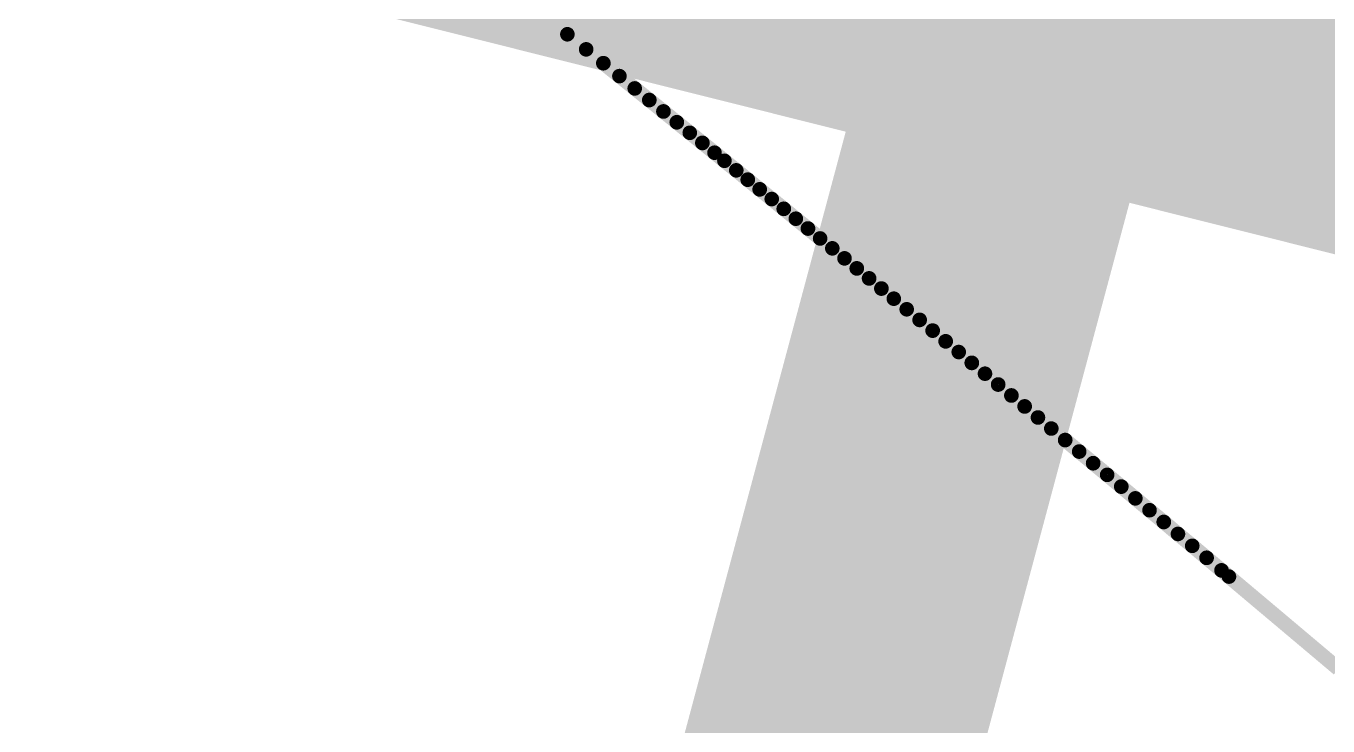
# Model space of a CAD drawing. Header units: inches. Extents: x -7 to 348, y -14 to 159.
# Drawn here: x 38.822 to 39.953, y 33.332 to 33.94 of the extents above; entities that cross this region are included whole.
import ezdxf

# ---------------------------------------------------------------- set-up
doc = ezdxf.new("R2010")
doc.units = ezdxf.units.IN
for name, color, linetype in [('Dimension', 6, 'Continuous'), ('Fabrication', 76, 'Continuous'), ('Mechanical 4', 56, 'Continuous'), ('Top Layer', 1, 'Continuous'), ('Top Overlay', 2, 'Continuous')]:
    doc.layers.add(name, color=color, linetype=linetype)

msp = doc.modelspace()

# ---------------------------------------------------------------- linework, layer by layer
at = {"layer": 'Dimension'}
msp.add_lwpolyline([(29.1631, -5.3474, 0.254, 0.254, 0), (42.3628, 43.9148, 0.254, 0.254, 0)], format="xyseb", dxfattribs=at)
for points in [[(58.31, 19.467, 0.254, 0.254, 1), (13.31, 19.467, 0.254, 0.254, 1)], [(54.5603, 19.4669, 0.254, 0.254, 1), (17.0603, 19.4669, 0.254, 0.254, 1)]]:
    msp.add_lwpolyline(points, format="xyseb", close=True, dxfattribs=at)
at = {"layer": 'Fabrication'}
for points in [[(21.8463, 25.0261, 0.0127, 0.0127, -0.366777), (38.9247, 34.2228, 0.0127, 0.0127, 0)], [(21.8463, 25.0261, 0.0127, 0.0127, -0.366777), (38.9247, 34.2228, 0.0127, 0.0127, 0)], [(21.8463, 25.0261, 0.0127, 0.0127, -0.366777), (38.9247, 34.2228, 0.0127, 0.0127, 0)], [(21.8463, 25.0261, 0.0127, 0.0127, -0.366777), (38.9247, 34.2228, 0.0127, 0.0127, 0)], [(39.2743, 33.9471, 0.0127, 0.0127, 0), (39.2922, 33.9328, 0.0127, 0.0127, 0)], [(39.2743, 33.9471, 0.0127, 0.0127, 0), (39.2922, 33.9328, 0.0127, 0.0127, 0)], [(39.2922, 33.9328, 0.0127, 0.0127, 0), (39.3085, 33.9197, 0.0127, 0.0127, 0)], [(39.2922, 33.9328, 0.0127, 0.0127, 0), (39.3085, 33.9197, 0.0127, 0.0127, 0)], [(39.3085, 33.9197, 0.0127, 0.0127, 0), (39.3235, 33.9077, 0.0127, 0.0127, 0)], [(39.3085, 33.9197, 0.0127, 0.0127, 0), (39.3235, 33.9077, 0.0127, 0.0127, 0)], [(39.3235, 33.9077, 0.0127, 0.0127, 0), (39.3375, 33.8965, 0.0127, 0.0127, 0)], [(39.3235, 33.9077, 0.0127, 0.0127, 0), (39.3375, 33.8965, 0.0127, 0.0127, 0)], [(39.3375, 33.8965, 0.0127, 0.0127, 0), (39.3508, 33.8858, 0.0127, 0.0127, 0)], [(39.3375, 33.8965, 0.0127, 0.0127, 0), (39.3508, 33.8858, 0.0127, 0.0127, 0)], [(39.3508, 33.8858, 0.0127, 0.0127, 0), (39.3634, 33.8757, 0.0127, 0.0127, 0)], [(39.3508, 33.8858, 0.0127, 0.0127, 0), (39.3634, 33.8757, 0.0127, 0.0127, 0)], [(39.3634, 33.8757, 0.0127, 0.0127, 0), (39.3757, 33.8658, 0.0127, 0.0127, 0)], [(39.3634, 33.8757, 0.0127, 0.0127, 0), (39.3757, 33.8658, 0.0127, 0.0127, 0)], [(39.3757, 33.8658, 0.0127, 0.0127, 0), (39.3873, 33.8564, 0.0127, 0.0127, 0)], [(39.3757, 33.8658, 0.0127, 0.0127, 0), (39.3873, 33.8564, 0.0127, 0.0127, 0)], [(39.3873, 33.8564, 0.0127, 0.0127, 0), (39.3986, 33.8473, 0.0127, 0.0127, 0)], [(39.3873, 33.8564, 0.0127, 0.0127, 0), (39.3986, 33.8473, 0.0127, 0.0127, 0)], [(39.3986, 33.8473, 0.0127, 0.0127, 0), (39.4095, 33.8385, 0.0127, 0.0127, 0)], [(39.3986, 33.8473, 0.0127, 0.0127, 0), (39.4095, 33.8385, 0.0127, 0.0127, 0)], [(39.4095, 33.8385, 0.0127, 0.0127, 0), (39.4201, 33.83, 0.0127, 0.0127, 0)], [(39.4095, 33.8385, 0.0127, 0.0127, 0), (39.4201, 33.83, 0.0127, 0.0127, 0)], [(39.4201, 33.83, 0.0127, 0.0127, 0), (39.4286, 33.823, 0.0127, 0.0127, 0)], [(39.4201, 33.83, 0.0127, 0.0127, 0), (39.4286, 33.823, 0.0127, 0.0127, 0)], [(39.4286, 33.823, 0.0127, 0.0127, 0), (39.439, 33.8147, 0.0127, 0.0127, 0)], [(39.4286, 33.823, 0.0127, 0.0127, 0), (39.439, 33.8147, 0.0127, 0.0127, 0)], [(39.439, 33.8147, 0.0127, 0.0127, 0), (39.4489, 33.8066, 0.0127, 0.0127, 0)], [(39.439, 33.8147, 0.0127, 0.0127, 0), (39.4489, 33.8066, 0.0127, 0.0127, 0)], [(39.4489, 33.8066, 0.0127, 0.0127, 0), (39.4593, 33.7982, 0.0127, 0.0127, 0)], [(39.4489, 33.8066, 0.0127, 0.0127, 0), (39.4593, 33.7982, 0.0127, 0.0127, 0)], [(39.4593, 33.7982, 0.0127, 0.0127, 0), (39.4697, 33.7898, 0.0127, 0.0127, 0)], [(39.4593, 33.7982, 0.0127, 0.0127, 0), (39.4697, 33.7898, 0.0127, 0.0127, 0)], [(39.4697, 33.7898, 0.0127, 0.0127, 0), (39.4802, 33.7813, 0.0127, 0.0127, 0)], [(39.4697, 33.7898, 0.0127, 0.0127, 0), (39.4802, 33.7813, 0.0127, 0.0127, 0)], [(39.4802, 33.7813, 0.0127, 0.0127, 0), (39.4907, 33.7727, 0.0127, 0.0127, 0)], [(39.4802, 33.7813, 0.0127, 0.0127, 0), (39.4907, 33.7727, 0.0127, 0.0127, 0)], [(39.4907, 33.7727, 0.0127, 0.0127, 0), (39.5012, 33.7642, 0.0127, 0.0127, 0)], [(39.4907, 33.7727, 0.0127, 0.0127, 0), (39.5012, 33.7642, 0.0127, 0.0127, 0)], [(39.5012, 33.7642, 0.0127, 0.0127, 0), (39.5117, 33.7556, 0.0127, 0.0127, 0)], [(39.5012, 33.7642, 0.0127, 0.0127, 0), (39.5117, 33.7556, 0.0127, 0.0127, 0)], [(39.5117, 33.7556, 0.0127, 0.0127, 0), (39.5223, 33.747, 0.0127, 0.0127, 0)], [(39.5117, 33.7556, 0.0127, 0.0127, 0), (39.5223, 33.747, 0.0127, 0.0127, 0)], [(39.5223, 33.747, 0.0127, 0.0127, 0), (39.533, 33.7383, 0.0127, 0.0127, 0)], [(39.5223, 33.747, 0.0127, 0.0127, 0), (39.533, 33.7383, 0.0127, 0.0127, 0)], [(39.533, 33.7383, 0.0127, 0.0127, 0), (39.5436, 33.7296, 0.0127, 0.0127, 0)], [(39.533, 33.7383, 0.0127, 0.0127, 0), (39.5436, 33.7296, 0.0127, 0.0127, 0)], [(39.5436, 33.7296, 0.0127, 0.0127, 0), (39.5543, 33.7209, 0.0127, 0.0127, 0)], [(39.5436, 33.7296, 0.0127, 0.0127, 0), (39.5543, 33.7209, 0.0127, 0.0127, 0)], [(39.5543, 33.7209, 0.0127, 0.0127, 0), (39.565, 33.7121, 0.0127, 0.0127, 0)], [(39.5543, 33.7209, 0.0127, 0.0127, 0), (39.565, 33.7121, 0.0127, 0.0127, 0)], [(39.565, 33.7121, 0.0127, 0.0127, 0), (39.5757, 33.7033, 0.0127, 0.0127, 0)], [(39.565, 33.7121, 0.0127, 0.0127, 0), (39.5757, 33.7033, 0.0127, 0.0127, 0)], [(39.5757, 33.7033, 0.0127, 0.0127, 0), (39.587, 33.6941, 0.0127, 0.0127, 0)], [(39.5757, 33.7033, 0.0127, 0.0127, 0), (39.587, 33.6941, 0.0127, 0.0127, 0)], [(39.587, 33.6941, 0.0127, 0.0127, 0), (39.5982, 33.6849, 0.0127, 0.0127, 0)], [(39.587, 33.6941, 0.0127, 0.0127, 0), (39.5982, 33.6849, 0.0127, 0.0127, 0)], [(39.5982, 33.6849, 0.0127, 0.0127, 0), (39.6095, 33.6756, 0.0127, 0.0127, 0)], [(39.5982, 33.6849, 0.0127, 0.0127, 0), (39.6095, 33.6756, 0.0127, 0.0127, 0)], [(39.6095, 33.6756, 0.0127, 0.0127, 0), (39.6208, 33.6663, 0.0127, 0.0127, 0)], [(39.6095, 33.6756, 0.0127, 0.0127, 0), (39.6208, 33.6663, 0.0127, 0.0127, 0)], [(39.6208, 33.6663, 0.0127, 0.0127, 0), (39.6321, 33.657, 0.0127, 0.0127, 0)], [(39.6208, 33.6663, 0.0127, 0.0127, 0), (39.6321, 33.657, 0.0127, 0.0127, 0)], [(39.6321, 33.657, 0.0127, 0.0127, 0), (39.6435, 33.6476, 0.0127, 0.0127, 0)], [(39.6321, 33.657, 0.0127, 0.0127, 0), (39.6435, 33.6476, 0.0127, 0.0127, 0)], [(39.6435, 33.6476, 0.0127, 0.0127, 0), (39.6549, 33.6382, 0.0127, 0.0127, 0)], [(39.6435, 33.6476, 0.0127, 0.0127, 0), (39.6549, 33.6382, 0.0127, 0.0127, 0)], [(39.6549, 33.6382, 0.0127, 0.0127, 0), (39.6664, 33.6288, 0.0127, 0.0127, 0)], [(39.6549, 33.6382, 0.0127, 0.0127, 0), (39.6664, 33.6288, 0.0127, 0.0127, 0)], [(39.6664, 33.6288, 0.0127, 0.0127, 0), (39.6779, 33.6193, 0.0127, 0.0127, 0)], [(39.6664, 33.6288, 0.0127, 0.0127, 0), (39.6779, 33.6193, 0.0127, 0.0127, 0)], [(39.6779, 33.6193, 0.0127, 0.0127, 0), (39.6894, 33.6098, 0.0127, 0.0127, 0)], [(39.6779, 33.6193, 0.0127, 0.0127, 0), (39.6894, 33.6098, 0.0127, 0.0127, 0)], [(39.6894, 33.6098, 0.0127, 0.0127, 0), (39.701, 33.6002, 0.0127, 0.0127, 0)], [(39.6894, 33.6098, 0.0127, 0.0127, 0), (39.701, 33.6002, 0.0127, 0.0127, 0)], [(39.701, 33.6002, 0.0127, 0.0127, 0), (39.7125, 33.5906, 0.0127, 0.0127, 0)], [(39.701, 33.6002, 0.0127, 0.0127, 0), (39.7125, 33.5906, 0.0127, 0.0127, 0)], [(39.7125, 33.5906, 0.0127, 0.0127, 0), (39.7246, 33.5806, 0.0127, 0.0127, 0)], [(39.7125, 33.5906, 0.0127, 0.0127, 0), (39.7246, 33.5806, 0.0127, 0.0127, 0)], [(39.7246, 33.5806, 0.0127, 0.0127, 0), (39.7367, 33.5706, 0.0127, 0.0127, 0)], [(39.7246, 33.5806, 0.0127, 0.0127, 0), (39.7367, 33.5706, 0.0127, 0.0127, 0)], [(39.7367, 33.5706, 0.0127, 0.0127, 0), (39.7489, 33.5605, 0.0127, 0.0127, 0)], [(39.7367, 33.5706, 0.0127, 0.0127, 0), (39.7489, 33.5605, 0.0127, 0.0127, 0)], [(39.7489, 33.5605, 0.0127, 0.0127, 0), (39.7611, 33.5504, 0.0127, 0.0127, 0)], [(39.7489, 33.5605, 0.0127, 0.0127, 0), (39.7611, 33.5504, 0.0127, 0.0127, 0)], [(22.3945, 23.55, 0.0127, 0.0127, -0.436929), (40.8304, 32.6188, 0.0127, 0.0127, 0)], [(22.3945, 23.55, 0.0127, 0.0127, -0.436929), (40.8304, 32.6188, 0.0127, 0.0127, 0)], [(39.7611, 33.5504, 0.0127, 0.0127, 0), (39.7733, 33.5402, 0.0127, 0.0127, 0)], [(39.7611, 33.5504, 0.0127, 0.0127, 0), (39.7733, 33.5402, 0.0127, 0.0127, 0)], [(39.7733, 33.5402, 0.0127, 0.0127, 0), (39.7855, 33.53, 0.0127, 0.0127, 0)], [(39.7733, 33.5402, 0.0127, 0.0127, 0), (39.7855, 33.53, 0.0127, 0.0127, 0)], [(39.7855, 33.53, 0.0127, 0.0127, 0), (39.7978, 33.5197, 0.0127, 0.0127, 0)], [(39.7855, 33.53, 0.0127, 0.0127, 0), (39.7978, 33.5197, 0.0127, 0.0127, 0)], [(39.7978, 33.5197, 0.0127, 0.0127, 0), (39.8102, 33.5095, 0.0127, 0.0127, 0)], [(39.7978, 33.5197, 0.0127, 0.0127, 0), (39.8102, 33.5095, 0.0127, 0.0127, 0)], [(39.8102, 33.5095, 0.0127, 0.0127, 0), (39.8225, 33.4991, 0.0127, 0.0127, 0)], [(39.8102, 33.5095, 0.0127, 0.0127, 0), (39.8225, 33.4991, 0.0127, 0.0127, 0)], [(39.8225, 33.4991, 0.0127, 0.0127, 0), (39.835, 33.4888, 0.0127, 0.0127, 0)], [(39.8225, 33.4991, 0.0127, 0.0127, 0), (39.835, 33.4888, 0.0127, 0.0127, 0)], [(39.835, 33.4888, 0.0127, 0.0127, 0), (39.8474, 33.4784, 0.0127, 0.0127, 0)], [(39.835, 33.4888, 0.0127, 0.0127, 0), (39.8474, 33.4784, 0.0127, 0.0127, 0)], [(39.8474, 33.4784, 0.0127, 0.0127, 0), (39.8604, 33.4675, 0.0127, 0.0127, 0)], [(39.8474, 33.4784, 0.0127, 0.0127, 0), (39.8604, 33.4675, 0.0127, 0.0127, 0)], [(39.8604, 33.4675, 0.0127, 0.0127, 0), (39.8668, 33.4621, 0.0127, 0.0127, 0)], [(39.8604, 33.4675, 0.0127, 0.0127, 0), (39.8668, 33.4621, 0.0127, 0.0127, 0)], [(39.8668, 33.4621, 0.0127, 0.0127, 0), (39.962, 33.382, 0.0127, 0.0127, 0)], [(39.8668, 33.4621, 0.0127, 0.0127, 0), (39.962, 33.382, 0.0127, 0.0127, 0)]]:
    msp.add_lwpolyline(points, format="xyseb", dxfattribs=at)
for points in [[(39.2891, 33.9328, 0.00635, 0.00635, 1), (39.2954, 33.9328, 0.00635, 0.00635, 1)], [(39.2891, 33.9328, 0.00635, 0.00635, 1), (39.2954, 33.9328, 0.00635, 0.00635, 1)], [(39.2891, 33.9328, 0.00635, 0.00635, 1), (39.2954, 33.9328, 0.00635, 0.00635, 1)], [(39.2891, 33.9328, 0.00635, 0.00635, 1), (39.2954, 33.9328, 0.00635, 0.00635, 1)], [(39.3054, 33.9197, 0.00635, 0.00635, 1), (39.3117, 33.9197, 0.00635, 0.00635, 1)], [(39.3054, 33.9197, 0.00635, 0.00635, 1), (39.3117, 33.9197, 0.00635, 0.00635, 1)], [(39.3054, 33.9197, 0.00635, 0.00635, 1), (39.3117, 33.9197, 0.00635, 0.00635, 1)], [(39.3054, 33.9197, 0.00635, 0.00635, 1), (39.3117, 33.9197, 0.00635, 0.00635, 1)], [(39.3203, 33.9077, 0.00635, 0.00635, 1), (39.3267, 33.9077, 0.00635, 0.00635, 1)], [(39.3203, 33.9077, 0.00635, 0.00635, 1), (39.3267, 33.9077, 0.00635, 0.00635, 1)], [(39.3203, 33.9077, 0.00635, 0.00635, 1), (39.3267, 33.9077, 0.00635, 0.00635, 1)], [(39.3203, 33.9077, 0.00635, 0.00635, 1), (39.3267, 33.9077, 0.00635, 0.00635, 1)], [(39.3343, 33.8965, 0.00635, 0.00635, 1), (39.3406, 33.8965, 0.00635, 0.00635, 1)], [(39.3343, 33.8965, 0.00635, 0.00635, 1), (39.3406, 33.8965, 0.00635, 0.00635, 1)], [(39.3343, 33.8965, 0.00635, 0.00635, 1), (39.3406, 33.8965, 0.00635, 0.00635, 1)], [(39.3343, 33.8965, 0.00635, 0.00635, 1), (39.3406, 33.8965, 0.00635, 0.00635, 1)], [(39.3476, 33.8858, 0.00635, 0.00635, 1), (39.3539, 33.8858, 0.00635, 0.00635, 1)], [(39.3476, 33.8858, 0.00635, 0.00635, 1), (39.3539, 33.8858, 0.00635, 0.00635, 1)], [(39.3476, 33.8858, 0.00635, 0.00635, 1), (39.3539, 33.8858, 0.00635, 0.00635, 1)], [(39.3476, 33.8858, 0.00635, 0.00635, 1), (39.3539, 33.8858, 0.00635, 0.00635, 1)], [(39.3602, 33.8757, 0.00635, 0.00635, 1), (39.3666, 33.8757, 0.00635, 0.00635, 1)], [(39.3602, 33.8757, 0.00635, 0.00635, 1), (39.3666, 33.8757, 0.00635, 0.00635, 1)], [(39.3602, 33.8757, 0.00635, 0.00635, 1), (39.3666, 33.8757, 0.00635, 0.00635, 1)], [(39.3602, 33.8757, 0.00635, 0.00635, 1), (39.3666, 33.8757, 0.00635, 0.00635, 1)], [(39.3725, 33.8658, 0.00635, 0.00635, 1), (39.3789, 33.8658, 0.00635, 0.00635, 1)], [(39.3725, 33.8658, 0.00635, 0.00635, 1), (39.3789, 33.8658, 0.00635, 0.00635, 1)], [(39.3725, 33.8658, 0.00635, 0.00635, 1), (39.3789, 33.8658, 0.00635, 0.00635, 1)], [(39.3725, 33.8658, 0.00635, 0.00635, 1), (39.3789, 33.8658, 0.00635, 0.00635, 1)], [(39.3841, 33.8564, 0.00635, 0.00635, 1), (39.3905, 33.8564, 0.00635, 0.00635, 1)], [(39.3841, 33.8564, 0.00635, 0.00635, 1), (39.3905, 33.8564, 0.00635, 0.00635, 1)], [(39.3841, 33.8564, 0.00635, 0.00635, 1), (39.3905, 33.8564, 0.00635, 0.00635, 1)], [(39.3841, 33.8564, 0.00635, 0.00635, 1), (39.3905, 33.8564, 0.00635, 0.00635, 1)], [(39.3954, 33.8473, 0.00635, 0.00635, 1), (39.4017, 33.8473, 0.00635, 0.00635, 1)], [(39.3954, 33.8473, 0.00635, 0.00635, 1), (39.4017, 33.8473, 0.00635, 0.00635, 1)], [(39.3954, 33.8473, 0.00635, 0.00635, 1), (39.4017, 33.8473, 0.00635, 0.00635, 1)], [(39.3954, 33.8473, 0.00635, 0.00635, 1), (39.4017, 33.8473, 0.00635, 0.00635, 1)], [(39.4063, 33.8385, 0.00635, 0.00635, 1), (39.4127, 33.8385, 0.00635, 0.00635, 1)], [(39.4063, 33.8385, 0.00635, 0.00635, 1), (39.4127, 33.8385, 0.00635, 0.00635, 1)], [(39.4063, 33.8385, 0.00635, 0.00635, 1), (39.4127, 33.8385, 0.00635, 0.00635, 1)], [(39.4063, 33.8385, 0.00635, 0.00635, 1), (39.4127, 33.8385, 0.00635, 0.00635, 1)], [(39.4169, 33.83, 0.00635, 0.00635, 1), (39.4232, 33.83, 0.00635, 0.00635, 1)], [(39.4169, 33.83, 0.00635, 0.00635, 1), (39.4232, 33.83, 0.00635, 0.00635, 1)], [(39.4169, 33.83, 0.00635, 0.00635, 1), (39.4232, 33.83, 0.00635, 0.00635, 1)], [(39.4169, 33.83, 0.00635, 0.00635, 1), (39.4232, 33.83, 0.00635, 0.00635, 1)], [(39.4255, 33.823, 0.00635, 0.00635, 1), (39.4318, 33.823, 0.00635, 0.00635, 1)], [(39.4255, 33.823, 0.00635, 0.00635, 1), (39.4318, 33.823, 0.00635, 0.00635, 1)], [(39.4255, 33.823, 0.00635, 0.00635, 1), (39.4318, 33.823, 0.00635, 0.00635, 1)], [(39.4255, 33.823, 0.00635, 0.00635, 1), (39.4318, 33.823, 0.00635, 0.00635, 1)], [(39.4358, 33.8147, 0.00635, 0.00635, 1), (39.4421, 33.8147, 0.00635, 0.00635, 1)], [(39.4358, 33.8147, 0.00635, 0.00635, 1), (39.4421, 33.8147, 0.00635, 0.00635, 1)], [(39.4358, 33.8147, 0.00635, 0.00635, 1), (39.4421, 33.8147, 0.00635, 0.00635, 1)], [(39.4358, 33.8147, 0.00635, 0.00635, 1), (39.4421, 33.8147, 0.00635, 0.00635, 1)], [(39.4457, 33.8066, 0.00635, 0.00635, 1), (39.4521, 33.8066, 0.00635, 0.00635, 1)], [(39.4457, 33.8066, 0.00635, 0.00635, 1), (39.4521, 33.8066, 0.00635, 0.00635, 1)], [(39.4457, 33.8066, 0.00635, 0.00635, 1), (39.4521, 33.8066, 0.00635, 0.00635, 1)], [(39.4457, 33.8066, 0.00635, 0.00635, 1), (39.4521, 33.8066, 0.00635, 0.00635, 1)], [(39.4561, 33.7982, 0.00635, 0.00635, 1), (39.4625, 33.7982, 0.00635, 0.00635, 1)], [(39.4561, 33.7982, 0.00635, 0.00635, 1), (39.4625, 33.7982, 0.00635, 0.00635, 1)], [(39.4561, 33.7982, 0.00635, 0.00635, 1), (39.4625, 33.7982, 0.00635, 0.00635, 1)], [(39.4561, 33.7982, 0.00635, 0.00635, 1), (39.4625, 33.7982, 0.00635, 0.00635, 1)], [(39.4666, 33.7898, 0.00635, 0.00635, 1), (39.4729, 33.7898, 0.00635, 0.00635, 1)], [(39.4666, 33.7898, 0.00635, 0.00635, 1), (39.4729, 33.7898, 0.00635, 0.00635, 1)], [(39.4666, 33.7898, 0.00635, 0.00635, 1), (39.4729, 33.7898, 0.00635, 0.00635, 1)], [(39.4666, 33.7898, 0.00635, 0.00635, 1), (39.4729, 33.7898, 0.00635, 0.00635, 1)], [(39.477, 33.7813, 0.00635, 0.00635, 1), (39.4834, 33.7813, 0.00635, 0.00635, 1)], [(39.477, 33.7813, 0.00635, 0.00635, 1), (39.4834, 33.7813, 0.00635, 0.00635, 1)], [(39.477, 33.7813, 0.00635, 0.00635, 1), (39.4834, 33.7813, 0.00635, 0.00635, 1)], [(39.477, 33.7813, 0.00635, 0.00635, 1), (39.4834, 33.7813, 0.00635, 0.00635, 1)], [(39.4875, 33.7727, 0.00635, 0.00635, 1), (39.4938, 33.7727, 0.00635, 0.00635, 1)], [(39.4875, 33.7727, 0.00635, 0.00635, 1), (39.4938, 33.7727, 0.00635, 0.00635, 1)], [(39.4875, 33.7727, 0.00635, 0.00635, 1), (39.4938, 33.7727, 0.00635, 0.00635, 1)], [(39.4875, 33.7727, 0.00635, 0.00635, 1), (39.4938, 33.7727, 0.00635, 0.00635, 1)], [(39.498, 33.7642, 0.00635, 0.00635, 1), (39.5044, 33.7642, 0.00635, 0.00635, 1)], [(39.498, 33.7642, 0.00635, 0.00635, 1), (39.5044, 33.7642, 0.00635, 0.00635, 1)], [(39.498, 33.7642, 0.00635, 0.00635, 1), (39.5044, 33.7642, 0.00635, 0.00635, 1)], [(39.498, 33.7642, 0.00635, 0.00635, 1), (39.5044, 33.7642, 0.00635, 0.00635, 1)], [(39.5086, 33.7556, 0.00635, 0.00635, 1), (39.5149, 33.7556, 0.00635, 0.00635, 1)], [(39.5086, 33.7556, 0.00635, 0.00635, 1), (39.5149, 33.7556, 0.00635, 0.00635, 1)], [(39.5086, 33.7556, 0.00635, 0.00635, 1), (39.5149, 33.7556, 0.00635, 0.00635, 1)], [(39.5086, 33.7556, 0.00635, 0.00635, 1), (39.5149, 33.7556, 0.00635, 0.00635, 1)], [(39.5192, 33.747, 0.00635, 0.00635, 1), (39.5255, 33.747, 0.00635, 0.00635, 1)], [(39.5192, 33.747, 0.00635, 0.00635, 1), (39.5255, 33.747, 0.00635, 0.00635, 1)], [(39.5192, 33.747, 0.00635, 0.00635, 1), (39.5255, 33.747, 0.00635, 0.00635, 1)], [(39.5192, 33.747, 0.00635, 0.00635, 1), (39.5255, 33.747, 0.00635, 0.00635, 1)], [(39.5298, 33.7383, 0.00635, 0.00635, 1), (39.5361, 33.7383, 0.00635, 0.00635, 1)], [(39.5298, 33.7383, 0.00635, 0.00635, 1), (39.5361, 33.7383, 0.00635, 0.00635, 1)], [(39.5298, 33.7383, 0.00635, 0.00635, 1), (39.5361, 33.7383, 0.00635, 0.00635, 1)], [(39.5298, 33.7383, 0.00635, 0.00635, 1), (39.5361, 33.7383, 0.00635, 0.00635, 1)], [(39.5404, 33.7296, 0.00635, 0.00635, 1), (39.5468, 33.7296, 0.00635, 0.00635, 1)], [(39.5404, 33.7296, 0.00635, 0.00635, 1), (39.5468, 33.7296, 0.00635, 0.00635, 1)], [(39.5404, 33.7296, 0.00635, 0.00635, 1), (39.5468, 33.7296, 0.00635, 0.00635, 1)], [(39.5404, 33.7296, 0.00635, 0.00635, 1), (39.5468, 33.7296, 0.00635, 0.00635, 1)], [(39.5511, 33.7209, 0.00635, 0.00635, 1), (39.5575, 33.7209, 0.00635, 0.00635, 1)], [(39.5511, 33.7209, 0.00635, 0.00635, 1), (39.5575, 33.7209, 0.00635, 0.00635, 1)], [(39.5511, 33.7209, 0.00635, 0.00635, 1), (39.5575, 33.7209, 0.00635, 0.00635, 1)], [(39.5511, 33.7209, 0.00635, 0.00635, 1), (39.5575, 33.7209, 0.00635, 0.00635, 1)], [(39.5618, 33.7121, 0.00635, 0.00635, 1), (39.5682, 33.7121, 0.00635, 0.00635, 1)], [(39.5618, 33.7121, 0.00635, 0.00635, 1), (39.5682, 33.7121, 0.00635, 0.00635, 1)], [(39.5618, 33.7121, 0.00635, 0.00635, 1), (39.5682, 33.7121, 0.00635, 0.00635, 1)], [(39.5618, 33.7121, 0.00635, 0.00635, 1), (39.5682, 33.7121, 0.00635, 0.00635, 1)], [(39.5726, 33.7033, 0.00635, 0.00635, 1), (39.5789, 33.7033, 0.00635, 0.00635, 1)], [(39.5726, 33.7033, 0.00635, 0.00635, 1), (39.5789, 33.7033, 0.00635, 0.00635, 1)], [(39.5726, 33.7033, 0.00635, 0.00635, 1), (39.5789, 33.7033, 0.00635, 0.00635, 1)], [(39.5726, 33.7033, 0.00635, 0.00635, 1), (39.5789, 33.7033, 0.00635, 0.00635, 1)], [(39.5838, 33.6941, 0.00635, 0.00635, 1), (39.5901, 33.6941, 0.00635, 0.00635, 1)], [(39.5838, 33.6941, 0.00635, 0.00635, 1), (39.5901, 33.6941, 0.00635, 0.00635, 1)], [(39.5838, 33.6941, 0.00635, 0.00635, 1), (39.5901, 33.6941, 0.00635, 0.00635, 1)], [(39.5838, 33.6941, 0.00635, 0.00635, 1), (39.5901, 33.6941, 0.00635, 0.00635, 1)], [(39.595, 33.6849, 0.00635, 0.00635, 1), (39.6014, 33.6849, 0.00635, 0.00635, 1)], [(39.595, 33.6849, 0.00635, 0.00635, 1), (39.6014, 33.6849, 0.00635, 0.00635, 1)], [(39.595, 33.6849, 0.00635, 0.00635, 1), (39.6014, 33.6849, 0.00635, 0.00635, 1)], [(39.595, 33.6849, 0.00635, 0.00635, 1), (39.6014, 33.6849, 0.00635, 0.00635, 1)], [(39.6063, 33.6756, 0.00635, 0.00635, 1), (39.6127, 33.6756, 0.00635, 0.00635, 1)], [(39.6063, 33.6756, 0.00635, 0.00635, 1), (39.6127, 33.6756, 0.00635, 0.00635, 1)], [(39.6063, 33.6756, 0.00635, 0.00635, 1), (39.6127, 33.6756, 0.00635, 0.00635, 1)], [(39.6063, 33.6756, 0.00635, 0.00635, 1), (39.6127, 33.6756, 0.00635, 0.00635, 1)], [(39.6176, 33.6663, 0.00635, 0.00635, 1), (39.624, 33.6663, 0.00635, 0.00635, 1)], [(39.6176, 33.6663, 0.00635, 0.00635, 1), (39.624, 33.6663, 0.00635, 0.00635, 1)], [(39.6176, 33.6663, 0.00635, 0.00635, 1), (39.624, 33.6663, 0.00635, 0.00635, 1)], [(39.6176, 33.6663, 0.00635, 0.00635, 1), (39.624, 33.6663, 0.00635, 0.00635, 1)], [(39.629, 33.657, 0.00635, 0.00635, 1), (39.6353, 33.657, 0.00635, 0.00635, 1)], [(39.629, 33.657, 0.00635, 0.00635, 1), (39.6353, 33.657, 0.00635, 0.00635, 1)], [(39.629, 33.657, 0.00635, 0.00635, 1), (39.6353, 33.657, 0.00635, 0.00635, 1)], [(39.629, 33.657, 0.00635, 0.00635, 1), (39.6353, 33.657, 0.00635, 0.00635, 1)], [(39.6403, 33.6476, 0.00635, 0.00635, 1), (39.6467, 33.6476, 0.00635, 0.00635, 1)], [(39.6403, 33.6476, 0.00635, 0.00635, 1), (39.6467, 33.6476, 0.00635, 0.00635, 1)], [(39.6403, 33.6476, 0.00635, 0.00635, 1), (39.6467, 33.6476, 0.00635, 0.00635, 1)], [(39.6403, 33.6476, 0.00635, 0.00635, 1), (39.6467, 33.6476, 0.00635, 0.00635, 1)], [(39.6518, 33.6382, 0.00635, 0.00635, 1), (39.6581, 33.6382, 0.00635, 0.00635, 1)], [(39.6518, 33.6382, 0.00635, 0.00635, 1), (39.6581, 33.6382, 0.00635, 0.00635, 1)], [(39.6518, 33.6382, 0.00635, 0.00635, 1), (39.6581, 33.6382, 0.00635, 0.00635, 1)], [(39.6518, 33.6382, 0.00635, 0.00635, 1), (39.6581, 33.6382, 0.00635, 0.00635, 1)], [(39.6632, 33.6288, 0.00635, 0.00635, 1), (39.6696, 33.6288, 0.00635, 0.00635, 1)], [(39.6632, 33.6288, 0.00635, 0.00635, 1), (39.6696, 33.6288, 0.00635, 0.00635, 1)], [(39.6632, 33.6288, 0.00635, 0.00635, 1), (39.6696, 33.6288, 0.00635, 0.00635, 1)], [(39.6632, 33.6288, 0.00635, 0.00635, 1), (39.6696, 33.6288, 0.00635, 0.00635, 1)], [(39.6747, 33.6193, 0.00635, 0.00635, 1), (39.6811, 33.6193, 0.00635, 0.00635, 1)], [(39.6747, 33.6193, 0.00635, 0.00635, 1), (39.6811, 33.6193, 0.00635, 0.00635, 1)], [(39.6747, 33.6193, 0.00635, 0.00635, 1), (39.6811, 33.6193, 0.00635, 0.00635, 1)], [(39.6747, 33.6193, 0.00635, 0.00635, 1), (39.6811, 33.6193, 0.00635, 0.00635, 1)], [(39.6862, 33.6098, 0.00635, 0.00635, 1), (39.6926, 33.6098, 0.00635, 0.00635, 1)], [(39.6862, 33.6098, 0.00635, 0.00635, 1), (39.6926, 33.6098, 0.00635, 0.00635, 1)], [(39.6862, 33.6098, 0.00635, 0.00635, 1), (39.6926, 33.6098, 0.00635, 0.00635, 1)], [(39.6862, 33.6098, 0.00635, 0.00635, 1), (39.6926, 33.6098, 0.00635, 0.00635, 1)], [(39.6978, 33.6002, 0.00635, 0.00635, 1), (39.7041, 33.6002, 0.00635, 0.00635, 1)], [(39.6978, 33.6002, 0.00635, 0.00635, 1), (39.7041, 33.6002, 0.00635, 0.00635, 1)], [(39.6978, 33.6002, 0.00635, 0.00635, 1), (39.7041, 33.6002, 0.00635, 0.00635, 1)], [(39.6978, 33.6002, 0.00635, 0.00635, 1), (39.7041, 33.6002, 0.00635, 0.00635, 1)], [(39.7094, 33.5906, 0.00635, 0.00635, 1), (39.7157, 33.5906, 0.00635, 0.00635, 1)], [(39.7094, 33.5906, 0.00635, 0.00635, 1), (39.7157, 33.5906, 0.00635, 0.00635, 1)], [(39.7094, 33.5906, 0.00635, 0.00635, 1), (39.7157, 33.5906, 0.00635, 0.00635, 1)], [(39.7094, 33.5906, 0.00635, 0.00635, 1), (39.7157, 33.5906, 0.00635, 0.00635, 1)], [(39.7214, 33.5806, 0.00635, 0.00635, 1), (39.7278, 33.5806, 0.00635, 0.00635, 1)], [(39.7214, 33.5806, 0.00635, 0.00635, 1), (39.7278, 33.5806, 0.00635, 0.00635, 1)], [(39.7214, 33.5806, 0.00635, 0.00635, 1), (39.7278, 33.5806, 0.00635, 0.00635, 1)], [(39.7214, 33.5806, 0.00635, 0.00635, 1), (39.7278, 33.5806, 0.00635, 0.00635, 1)], [(39.7336, 33.5706, 0.00635, 0.00635, 1), (39.7399, 33.5706, 0.00635, 0.00635, 1)], [(39.7336, 33.5706, 0.00635, 0.00635, 1), (39.7399, 33.5706, 0.00635, 0.00635, 1)], [(39.7336, 33.5706, 0.00635, 0.00635, 1), (39.7399, 33.5706, 0.00635, 0.00635, 1)], [(39.7336, 33.5706, 0.00635, 0.00635, 1), (39.7399, 33.5706, 0.00635, 0.00635, 1)], [(39.7457, 33.5605, 0.00635, 0.00635, 1), (39.7521, 33.5605, 0.00635, 0.00635, 1)], [(39.7457, 33.5605, 0.00635, 0.00635, 1), (39.7521, 33.5605, 0.00635, 0.00635, 1)], [(39.7457, 33.5605, 0.00635, 0.00635, 1), (39.7521, 33.5605, 0.00635, 0.00635, 1)], [(39.7457, 33.5605, 0.00635, 0.00635, 1), (39.7521, 33.5605, 0.00635, 0.00635, 1)], [(39.7579, 33.5504, 0.00635, 0.00635, 1), (39.7642, 33.5504, 0.00635, 0.00635, 1)], [(39.7579, 33.5504, 0.00635, 0.00635, 1), (39.7642, 33.5504, 0.00635, 0.00635, 1)], [(39.7579, 33.5504, 0.00635, 0.00635, 1), (39.7642, 33.5504, 0.00635, 0.00635, 1)], [(39.7579, 33.5504, 0.00635, 0.00635, 1), (39.7642, 33.5504, 0.00635, 0.00635, 1)], [(39.7701, 33.5402, 0.00635, 0.00635, 1), (39.7765, 33.5402, 0.00635, 0.00635, 1)], [(39.7701, 33.5402, 0.00635, 0.00635, 1), (39.7765, 33.5402, 0.00635, 0.00635, 1)], [(39.7701, 33.5402, 0.00635, 0.00635, 1), (39.7765, 33.5402, 0.00635, 0.00635, 1)], [(39.7701, 33.5402, 0.00635, 0.00635, 1), (39.7765, 33.5402, 0.00635, 0.00635, 1)], [(39.7824, 33.53, 0.00635, 0.00635, 1), (39.7887, 33.53, 0.00635, 0.00635, 1)], [(39.7824, 33.53, 0.00635, 0.00635, 1), (39.7887, 33.53, 0.00635, 0.00635, 1)], [(39.7824, 33.53, 0.00635, 0.00635, 1), (39.7887, 33.53, 0.00635, 0.00635, 1)], [(39.7824, 33.53, 0.00635, 0.00635, 1), (39.7887, 33.53, 0.00635, 0.00635, 1)], [(39.7947, 33.5197, 0.00635, 0.00635, 1), (39.801, 33.5197, 0.00635, 0.00635, 1)], [(39.7947, 33.5197, 0.00635, 0.00635, 1), (39.801, 33.5197, 0.00635, 0.00635, 1)], [(39.7947, 33.5197, 0.00635, 0.00635, 1), (39.801, 33.5197, 0.00635, 0.00635, 1)], [(39.7947, 33.5197, 0.00635, 0.00635, 1), (39.801, 33.5197, 0.00635, 0.00635, 1)], [(39.807, 33.5095, 0.00635, 0.00635, 1), (39.8134, 33.5095, 0.00635, 0.00635, 1)], [(39.807, 33.5095, 0.00635, 0.00635, 1), (39.8134, 33.5095, 0.00635, 0.00635, 1)], [(39.807, 33.5095, 0.00635, 0.00635, 1), (39.8134, 33.5095, 0.00635, 0.00635, 1)], [(39.807, 33.5095, 0.00635, 0.00635, 1), (39.8134, 33.5095, 0.00635, 0.00635, 1)], [(39.8194, 33.4991, 0.00635, 0.00635, 1), (39.8257, 33.4991, 0.00635, 0.00635, 1)], [(39.8194, 33.4991, 0.00635, 0.00635, 1), (39.8257, 33.4991, 0.00635, 0.00635, 1)], [(39.8194, 33.4991, 0.00635, 0.00635, 1), (39.8257, 33.4991, 0.00635, 0.00635, 1)], [(39.8194, 33.4991, 0.00635, 0.00635, 1), (39.8257, 33.4991, 0.00635, 0.00635, 1)], [(39.8318, 33.4888, 0.00635, 0.00635, 1), (39.8381, 33.4888, 0.00635, 0.00635, 1)], [(39.8318, 33.4888, 0.00635, 0.00635, 1), (39.8381, 33.4888, 0.00635, 0.00635, 1)], [(39.8318, 33.4888, 0.00635, 0.00635, 1), (39.8381, 33.4888, 0.00635, 0.00635, 1)], [(39.8318, 33.4888, 0.00635, 0.00635, 1), (39.8381, 33.4888, 0.00635, 0.00635, 1)], [(39.8442, 33.4784, 0.00635, 0.00635, 1), (39.8506, 33.4784, 0.00635, 0.00635, 1)], [(39.8442, 33.4784, 0.00635, 0.00635, 1), (39.8506, 33.4784, 0.00635, 0.00635, 1)], [(39.8442, 33.4784, 0.00635, 0.00635, 1), (39.8506, 33.4784, 0.00635, 0.00635, 1)], [(39.8442, 33.4784, 0.00635, 0.00635, 1), (39.8506, 33.4784, 0.00635, 0.00635, 1)], [(39.8572, 33.4675, 0.00635, 0.00635, 1), (39.8635, 33.4675, 0.00635, 0.00635, 1)], [(39.8572, 33.4675, 0.00635, 0.00635, 1), (39.8635, 33.4675, 0.00635, 0.00635, 1)], [(39.8572, 33.4675, 0.00635, 0.00635, 1), (39.8635, 33.4675, 0.00635, 0.00635, 1)], [(39.8572, 33.4675, 0.00635, 0.00635, 1), (39.8635, 33.4675, 0.00635, 0.00635, 1)], [(39.8637, 33.4621, 0.00635, 0.00635, 1), (39.87, 33.4621, 0.00635, 0.00635, 1)], [(39.8637, 33.4621, 0.00635, 0.00635, 1), (39.87, 33.4621, 0.00635, 0.00635, 1)], [(39.8637, 33.4621, 0.00635, 0.00635, 1), (39.87, 33.4621, 0.00635, 0.00635, 1)], [(39.8637, 33.4621, 0.00635, 0.00635, 1), (39.87, 33.4621, 0.00635, 0.00635, 1)]]:
    msp.add_lwpolyline(points, format="xyseb", close=True, dxfattribs=at)
at = {"layer": 'Mechanical 4'}
for points in [[(50.811, 19.55, 0.0127, 0.0127, 1), (20.811, 19.55, 0.0127, 0.0127, 1)], [(50.811, 19.55, 0.0127, 0.0127, 1), (20.811, 19.55, 0.0127, 0.0127, 1)], [(50.811, 19.55, 0.0127, 0.0127, 1), (20.811, 19.55, 0.0127, 0.0127, 1)], [(50.811, 19.55, 0.0127, 0.0127, 1), (20.811, 19.55, 0.0127, 0.0127, 1)], [(50.8248, 19.5385, 0.0127, 0.0127, 1), (20.8248, 19.5385, 0.0127, 0.0127, 1)], [(50.8248, 19.5385, 0.0127, 0.0127, 1), (20.8248, 19.5385, 0.0127, 0.0127, 1)], [(50.8248, 19.5385, 0.0127, 0.0127, 1), (20.8248, 19.5385, 0.0127, 0.0127, 1)], [(50.8248, 19.5385, 0.0127, 0.0127, 1), (20.8248, 19.5385, 0.0127, 0.0127, 1)]]:
    msp.add_lwpolyline(points, format="xyseb", close=True, dxfattribs=at)
at = {"layer": 'Top Layer'}
msp.add_lwpolyline([(23.9597, 38.6755, 2.032, 2.032, -0.53877), (58.0622, 22.8854, 2.032, 2.032, 0)], format="xyseb", dxfattribs=at)
at = {"layer": 'Top Overlay'}
msp.add_lwpolyline([(50.8104, 19.4669, 0.254, 0.254, 1), (20.8103, 19.4669, 0.254, 0.254, 1)], format="xyseb", close=True, dxfattribs=at)

doc.saveas('drawing.dxf')
